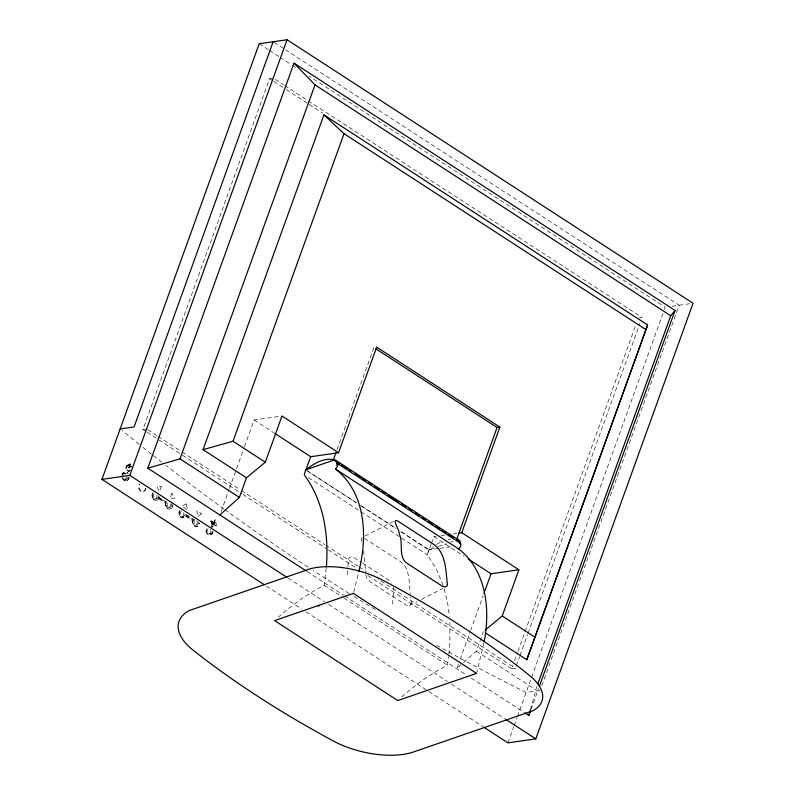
<?xml version="1.0" encoding="UTF-8"?>
<svg xmlns="http://www.w3.org/2000/svg" width="795" height="795" viewBox="0 0 795 795"><rect width="100%" height="100%" fill="white"/><g stroke="black" fill="none" stroke-linecap="round" stroke-linejoin="round"><path stroke-width="0.6" stroke-dasharray="3.98 2.98" d="M347.375 574.805L347.892 567.65M347.981 566.457L348.409 560.366A8.477 4.71 56.8 0 1 349.283 557.722L351.47 556.798A7.88 4.382 56.8 0 1 354.391 557.832L361.606 562.512M392.611 604.16L393.595 589.512A9.451 5.257 56.8 0 0 393.207 587.455M326.228 568.236L324.241 585.289C307.665 593.795 292.381 604.677 278.488 617.059M448.917 654.186L449.821 643.394L449.92 622.704M401.674 697.006C415.566 684.634 430.85 673.743 447.426 665.236L448.579 656.64M213.199 524.332L212.762 527.224L211.619 520.914L210.695 521.043L211.838 527.353L212.275 524.462L213.199 524.332A1.501 1.173 81.8 0 1 212.911 521.749L211.619 520.914M483.916 642.757L476.881 672.202M172.932 505.59A4.502 3.508 81.8 0 1 168.898 508.959A4.502 3.508 81.8 0 1 165.956 503.593L166.453 502.023L158.881 497.471L159.01 496.925M159.477 496.855L158.732 498.902A4.502 3.508 81.8 0 1 153.763 499.141A4.502 3.508 81.8 0 1 153.236 492.801M152.769 492.87A4.502 3.508 81.8 0 0 153.306 499.2A4.502 3.508 81.8 0 0 158.265 498.972L158.97 498.425L166.085 503.046L165.489 503.662A4.502 3.508 81.8 0 0 168.898 509.118A4.502 3.508 81.8 0 0 172.495 504.497M186.268 514.882L193.374 519.493L186.268 514.882L185.652 516.382A4.502 3.508 81.8 0 1 181.071 516.979A4.502 3.508 81.8 0 1 179.67 511.235M179.69 510.35A4.502 3.508 81.8 0 0 180.227 516.68A4.502 3.508 81.8 0 0 185.195 516.442L185.901 515.905L193.006 520.516L192.41 521.132A4.502 3.508 81.8 0 0 195.361 526.499A4.502 3.508 81.8 0 0 199.396 523.13M353.696 592.245L358.406 573.503M443.193 585.488L436.425 569.29L427.472 554.88L428.743 549.812L437.18 546.9M530.404 709.627L536.973 686.244M128.392 467.689L130.291 463.664L130.827 464.012L129.396 467.977L128.392 467.689L129.396 467.977M128.86 467.619L130.291 463.664M128.929 468.036L130.827 464.012M146.061 431.566L142.941 429.538L269.594 78.685L273.311 78.158L283.726 84.916M221.119 511.473L229.059 489.472M229.477 488.319L236.165 469.795M236.582 468.633L244.105 447.794M244.522 446.641L254.132 420.008L280.774 416.183M337.02 449.642L373.889 347.514M431.109 544.376L429.121 549.872L400.133 531.06M431.506 543.273L433.891 536.675L436.276 536.327M458.457 664.073L456.787 668.704L476.314 651.194L483.4 631.578M460.126 659.443L470.163 631.657M470.58 630.505L483.112 595.773M367.916 575.56L511.662 668.843L512.924 665.345M514.604 660.685L517.545 652.526M517.972 651.363L635.791 324.986M516.213 665.981L519.582 656.66M520 655.487L527.572 634.509M527.999 633.347L639.925 323.287M507.945 742.868L513.739 726.819M514.146 725.666L517.048 717.646M517.466 716.504L663.934 310.746M664.352 309.583L665.196 307.248L309.175 76.171M530.951 709.637L538.533 688.629M541.763 685.767L679.129 305.25L285.624 49.856M428.117 552.326L429.171 549.663M214.908 519.95L213.795 522.633L214.72 522.494L215.843 519.821L214.908 519.95L215.326 525.932L216.25 525.793L215.843 519.821M193.612 519.016L192.877 521.063A4.502 3.508 81.8 0 0 195.818 526.429A4.502 3.508 81.8 0 0 199.853 523.07M130.44 466.546L131.264 466.178L130.44 466.546A2.882 2.246 81.8 0 1 130.728 467.231M361.785 537.728L361.188 538.871L361.805 541.713M365.66 574.715L366.833 577.985L370.42 581.93L404.566 604.13C409.813 608.255 413.112 603.067 410.727 597.264M365.034 536.059L393.207 521.609M409.624 605.462L417.137 601.606M421.43 599.41L442.894 588.399M438.323 546.513L446.333 543.74M450.904 542.17L453.19 541.375M212.613 522.236C210.486 523.458 214.392 525.127 214.322 522.921C212.583 520.874 213.706 522.941 212.812 523.994M213.537 522.106L212.951 523.05L213.736 523.865M672.163 306.244L689.573 303.75M639.24 317.861L642.022 317.463L308.718 101.144M142.941 429.538L145.724 429.141M128.79 464.568A3.448 2.693 81.8 0 0 126.385 468.136A3.448 2.693 81.8 0 0 129.366 471.435L128.909 471.505A3.448 2.693 81.8 0 1 125.928 468.195A3.448 2.693 81.8 0 1 128.323 464.638L128.84 465.135A2.882 2.246 81.8 0 0 126.971 468.851A2.882 2.246 81.8 0 0 130.41 470.431M130.38 470.024A2.882 2.246 81.8 0 1 126.634 469.269A2.882 2.246 81.8 0 1 128.373 465.204L128.84 465.135M123.861 473.532L125.252 473.333M122.36 477.725A3.001 2.335 81.8 0 0 124.984 479.425L126.375 479.216M122.072 477.666A4.502 3.508 81.8 0 0 125.739 480.826L126.206 480.766A4.502 3.508 81.8 0 0 129.317 477.288M158.881 497.471L166.453 502.023M154.846 499.041L156.237 498.843M168.302 507.776L169.693 507.578M181.767 516.511L183.158 516.313M212.911 521.749L210.695 521.043M195.222 525.247L196.623 525.048M216.25 525.793L213.169 524.531L215.326 525.932M208.688 533.992L210.079 533.783M441.046 535.641L444.634 535.134M452.981 533.932L458.953 533.077M438.661 548.5L429.121 549.872A49.36 25.51 -57 0 1 433.215 546.702M439.854 548.331L451.779 546.622M511.662 668.843L515.369 668.317L377.883 579.078M540.073 690.428L526.151 692.435A2671.707 2084.629 81.8 0 1 434.885 644.278M364.468 538.324L398.911 560.574C410.488 567.073 408.7 582.337 410.419 593.567M274.166 42.423L284.58 49.181M259.2 43.745L268.571 49.827M269.614 50.502L278.985 56.584M280.019 57.26L291.477 64.693M292.52 65.369L295.641 67.396M284.769 85.592L307.685 100.468M269.594 78.685L272.715 80.712M273.758 81.388L285.216 88.831M286.26 89.507L308.132 103.698M309.175 104.374L322.71 113.168M254.132 420.008L273.679 432.689M433.891 536.675L464.032 556.232M305.936 469.925L356.657 502.838M361.834 506.196L395.999 528.377M307.625 471.206L356.279 502.778M360.423 505.471L395.622 528.317M400.799 531.676L428.743 549.812M308.43 477.616L400.561 537.41M401.594 538.076L427.472 554.88M362.639 563.188L387.374 579.237A8.805 4.889 56.8 0 1 390.584 582.278L391.269 583.242M147.691 429.688L157.072 435.769M158.116 436.445L181.022 451.312M182.065 451.987L240.398 489.849M241.442 490.525L324.767 544.605M325.801 545.281L358.098 566.239M359.131 566.914L366.425 571.645M147.105 432.241L181.479 454.551M182.522 455.227L241.889 493.765M242.932 494.44L327.302 549.196M328.345 549.872L356.468 568.117M476.314 651.194L535.711 689.742M307.148 571.595L343.519 595.197M344.563 595.872L466.049 674.716M471.197 678.065L523.696 712.131M324.241 585.289L342.874 597.383M343.907 598.059L447.426 665.236M129.823 463.733L130.36 464.081M288.038 578.064L324.469 601.716M328.633 604.419L447.307 681.434M451.471 684.137L504.567 718.601M158.513 498.495L165.618 503.106M185.434 515.965L192.539 520.586M266.424 586.114L301.822 609.089M305.986 611.792L427.79 690.835M428.823 691.511L482.963 726.65M444.137 588.767L447.694 603.345L449.404 616.542M363.623 550.935L365.581 571.307M128.323 464.638L128.373 465.204M436.495 544.525A49.36 25.51 -57 0 1 442.954 541.256M448.35 539.636A49.36 25.51 -57 0 1 450.546 539.308M375.24 609.527A2671.707 2084.629 81.8 0 1 352.414 595.515M349.313 593.577A2671.707 2084.629 81.8 0 1 313.25 570.542M308.132 567.183A2671.707 2084.629 81.8 0 1 224.955 509.724M223.952 508.999A2671.707 2084.629 81.8 0 1 165.817 465.333M161.991 462.352A2671.707 2084.629 81.8 0 1 152.431 454.859M151.477 454.104A2671.707 2084.629 81.8 0 1 140.059 445.031M139.105 444.266A2671.707 2084.629 81.8 0 1 122.042 430.473M128.86 477.348A4.502 3.508 81.8 0 1 125.739 480.826M121.874 475.35A4.502 3.508 81.8 0 1 124.537 471.932A4.502 3.508 81.8 0 1 128.214 473.969M145.545 488.19A4.502 3.508 81.8 0 1 140.626 491.141A4.502 3.508 81.8 0 1 139.304 484.135M212.653 531.815A4.243 3.309 81.8 0 1 208.012 534.598A4.243 3.309 81.8 0 1 206.77 527.989M130.807 466.248A3.448 2.693 81.8 0 1 131.145 467.062M210.774 530.891A3.001 2.335 81.8 0 1 208.886 533.962A3.001 2.335 81.8 0 1 206.173 531.626A3.001 2.335 81.8 0 1 207.584 528.148M210.337 529.41A3.001 2.335 81.8 0 1 210.635 530.126M196.872 520.675A3.001 2.335 81.8 0 1 196.007 525.038A3.001 2.335 81.8 0 1 192.708 522.891A3.001 2.335 81.8 0 1 194.725 519.284M183.715 512.646A3.001 2.335 81.8 0 1 182.363 516.382A3.001 2.335 81.8 0 1 179.312 514.405A3.001 2.335 81.8 0 1 180.664 510.678M170.249 503.911A3.001 2.335 81.8 0 1 168.709 507.717A3.001 2.335 81.8 0 1 165.738 505.163A3.001 2.335 81.8 0 1 167.805 501.804M156.784 495.176A3.001 2.335 81.8 0 1 155.442 498.912A3.001 2.335 81.8 0 1 152.392 496.935A3.001 2.335 81.8 0 1 153.743 493.198M126.773 476.752A3.001 2.335 81.8 0 1 124.984 479.425M122.41 474.754A3.001 2.335 81.8 0 1 125.64 474.039M126.206 480.766A4.502 3.508 81.8 0 1 122.529 477.606M122.341 475.281A4.502 3.508 81.8 0 1 128.045 473.005M128.075 477.308A3.001 2.335 81.8 0 1 124.119 478.183M123.553 475.241A3.001 2.335 81.8 0 1 127.041 473.84M146.012 488.12A4.502 3.508 81.8 0 1 141.093 491.081A4.502 3.508 81.8 0 1 139.771 484.066M158.324 495.742A3.001 2.335 81.8 0 1 155.323 498.654A3.001 2.335 81.8 0 1 154.15 493.824M171.641 503.712A3.001 2.335 81.8 0 1 170.478 507.359A3.001 2.335 81.8 0 1 167.427 505.958A3.001 2.335 81.8 0 1 168.053 502.062M185.235 513.997A3.001 2.335 81.8 0 1 181.677 515.766A3.001 2.335 81.8 0 1 181.518 510.797M198.71 521.957A3.001 2.335 81.8 0 1 195.411 524.71A3.001 2.335 81.8 0 1 194.974 519.532M213.12 531.746A4.243 3.309 81.8 0 1 208.479 534.538A4.243 3.309 81.8 0 1 207.237 527.93M212.156 531.467A3.001 2.335 81.8 0 1 208.876 533.445A3.001 2.335 81.8 0 1 207.992 528.764M214.72 522.494A1.501 1.173 81.8 0 1 214.103 524.402M130.907 466.476A2.882 2.246 81.8 0 1 131.195 467.162M161.315 486.381L159.407 491.668L156.863 486.421L161.315 486.381M171.859 493.228L169.951 498.505L174.642 498.385L171.859 493.228M201.533 513.739L197.816 516.591L196.862 510.708L201.533 513.739M186.179 503.772L181.767 506.177L187.62 509.973L186.179 503.772M211.619 522.464A1.501 1.173 81.8 0 0 212.871 524.611A1.501 1.173 81.8 0 0 213.636 522.285A1.501 1.173 81.8 0 0 211.619 522.464"/><path stroke-width="1.19" d="M326.338 567.034C328.941 535.164 323.684 501.148 304.286 474.923L305.558 469.865L334.586 459.848A13.336 6.897 -57 0 1 335.927 460.414L459.113 540.361L460.305 541.862L460.901 545.012A3.896 2.017 -57 0 1 460.504 546.503L458.814 549.077L335.629 469.13L337.319 466.556A3.896 2.017 -57 0 0 337.716 465.065L337.12 461.905L335.927 460.414M484.175 641.565C490.435 609.447 486.411 570.492 458.814 549.077M358.923 571.118C367.717 536.555 365.939 492.91 335.629 469.13M524.72 712.797L528.844 715.47L530.086 710.8M485.457 632.919L526.787 659.731L647.627 324.976L323.923 114.887L203.073 449.642L246.47 477.805L265.311 462.213L281.986 416.014L338.551 452.723L376.671 347.117L499.866 427.074L461.736 532.68L458.953 533.077M264.347 584.762L101.949 479.365L259.2 43.745L287.055 39.75L693.051 303.253L535.8 738.863L507.945 742.868L483.996 727.326M273.132 41.747L134.077 426.935L120.154 428.932M101.949 479.365L129.804 475.37L287.055 39.75M306.115 570.919L147.8 468.175L294.011 63.143L675.054 310.447L539.378 686.294M147.8 468.175L179.988 458.874L314.999 84.886L294.011 63.143M203.073 449.642L233.005 441.245L344.026 133.679L323.923 114.887M219.867 514.941L239.394 497.422L246.47 477.805M338.551 452.723L310.696 456.718L305.936 469.925A49.36 25.51 -57 0 1 333.383 459.729L334.586 459.848M336.941 465.472A13.108 6.767 -57 0 0 333.383 459.729L335.768 453.12M456.569 539.676L497.074 427.472L499.866 427.074M483.946 593.458L491.052 573.771L518.906 569.777L502.231 615.986L485.278 630.018M526.787 659.731L647.627 324.976M537.808 683.919L670.712 315.754L675.054 310.447M528.844 715.47L530.523 710.809M318.338 606.088L319.073 605.83M314.999 84.886L670.712 315.754M344.026 133.679L645.56 329.378M375.956 348.866L497.074 427.472M461.736 532.68L518.906 569.777M333.383 459.729L339.594 463.753M341.661 465.095L346.839 468.454M348.916 469.805L350.983 471.147M355.127 473.83L360.294 477.189M362.371 478.54L365.471 480.548M368.582 482.565L371.682 484.582M374.793 486.6L378.927 489.283M382.037 491.3L385.148 493.317M388.248 495.335L398.603 502.052M401.704 504.07L405.847 506.753M408.948 508.77L412.058 510.788M415.159 512.805L419.303 515.488M422.413 517.505L425.514 519.523M428.624 521.54L432.758 524.223M435.869 526.24L440.013 528.923M442.08 530.265L446.224 532.958M448.291 534.3L453.468 537.659M337.438 463.485L460.623 543.442M274.702 433.354L310.696 456.718M468.185 558.935L491.052 573.771M233.005 441.245L265.311 462.213M502.231 615.986L534.528 636.944M179.988 458.874L239.394 497.422M129.804 475.37L286.995 577.389M505.61 719.276L535.8 738.863M459.113 540.361A13.336 6.897 -57 0 0 457.771 539.795L457.155 539.696A13.108 6.767 -57 0 1 460.086 543.889M447.396 584.583C447.356 588.071 442.805 586.899 441.066 585.408L407.626 563.705C397.53 557.315 403.771 543.074 399.249 533.823C400.054 530.871 389.52 515.657 399.328 522.027L432.311 543.442C446.104 551.69 445.737 570.581 447.396 584.583M310.726 568.634L189.081 610.61A67.605 31.949 14.1 0 0 193.831 650.757L205.09 659.482A740.413 349.88 14.1 0 0 336.146 742.49A63.63 30.071 14.1 0 0 413.778 751.881L532.938 710.76A60.559 28.62 14.1 0 0 529.798 675.74A676.704 319.779 14.1 0 0 382.345 580.032A59.993 28.352 14.1 0 0 310.726 568.634M353.397 593.418L274.593 620.607L397.788 700.564L476.593 673.375L353.397 593.418"/></g></svg>
